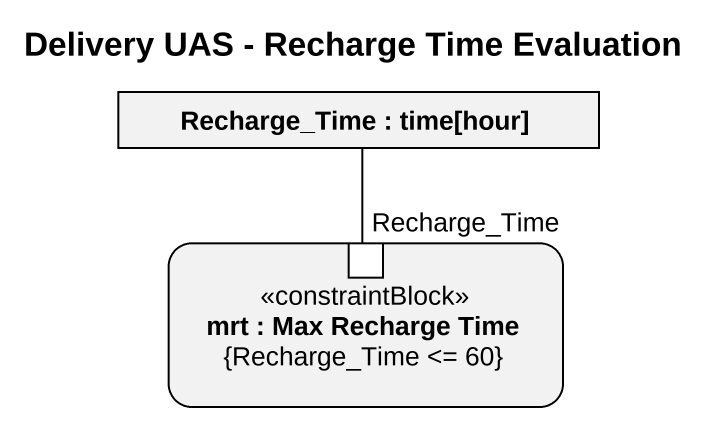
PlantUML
@startuml
title Delivery UAS - Recharge Time Evaluation
rectangle "Recharge_Time : time[hour]" as Recharge_Time
rectangle "mrt : Max Recharge Time\n{Recharge_Time <= 60}" as mrt <<constraintBlock>> {
  port "Recharge_Time" as Recharge_Time_2
}
Recharge_Time -- Recharge_Time_2
@enduml
